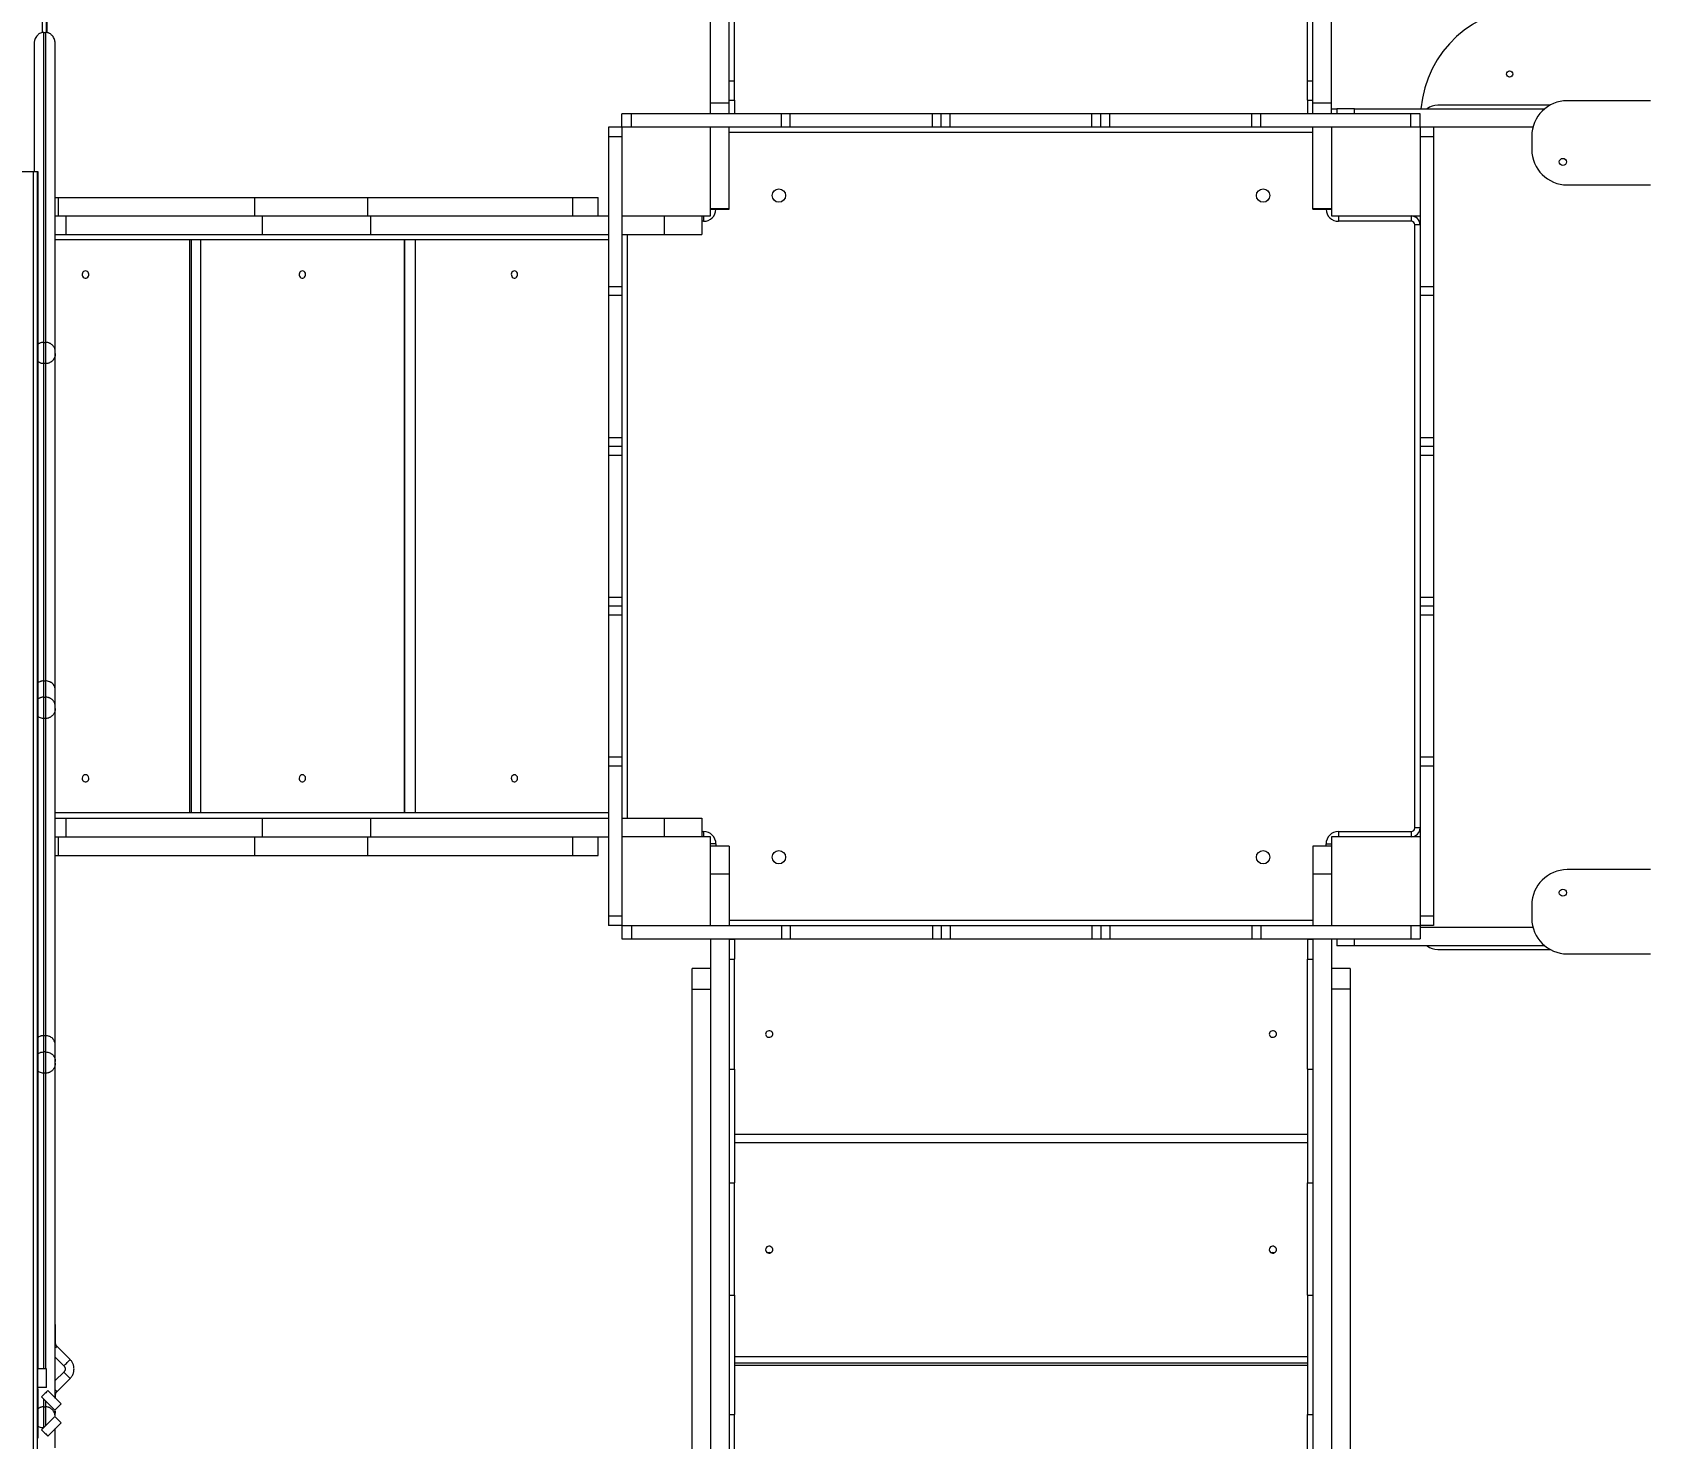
# Model space of a CAD drawing. Header units: millimetres. Extents: x -8045 to 6871, y -5915 to 5473.
# Drawn here: x -642 to 1183, y -15 to 1571 of the extents above; entities that cross this region are included whole.
import ezdxf

# ---------------------------------------------------------------- set-up
doc = ezdxf.new("R2010")
doc.units = ezdxf.units.MM
for name, color, linetype in [('DIKOM_ОБЪЕКТ', 7, 'Continuous'), ('DIKOM_РАЗМЕР_ЗОНА', 7, 'Continuous'), ('DIKOM_РАЗМЕР_ОБЪЕКТА', 7, 'Continuous')]:
    doc.layers.add(name, color=color, linetype=linetype)
doc.styles.add('style1', font='arial.ttf', dxfattribs={"width": 0.8})
doc.dimstyles.new('1-50', dxfattribs={"dimtxt": 300, "dimasz": 200, "dimexe": 100, "dimexo": 0, "dimgap": 100, "dimtad": 1, "dimtxsty": 'style1', "dimcen": 200, "dimclrd": 7, "dimclre": 7, "dimclrt": 7, "dimadec": 1, "dimazin": 2, "dimtfac": 1, "dimtmove": 0, "dimatfit": 2, "dimfxl": 0, "dimlwd": 25, "dimlwe": 18, "dimarcsym": 0})

# ---------------------------------------------------------------- blocks, each defined once
blk = doc.blocks.new('*D10')
at = {"layer": 'Defpoints', "color": 0, "linetype": 'Continuous', "transparency": 16777216}
for p in [(-1653.8, 3474.9), (-5616.5, -3083.4), (491, -3083.4)]:
    blk.add_point(p, dxfattribs=at)
at = {"layer": 'DIKOM_РАЗМЕР_ОБЪЕКТА', "color": 7, "linetype": 'Continuous', "lineweight": 18, "transparency": 16777216}
for p, q in [((-1653.8, 3474.9), (-5716.5, 3474.9)), ((491, -3083.4), (-5716.5, -3083.4))]:
    blk.add_line(p, q, dxfattribs=at)
at = {"layer": 'DIKOM_РАЗМЕР_ОБЪЕКТА', "color": 7, "linetype": 'Continuous', "lineweight": 25, "transparency": 16777216}
blk.add_line((-5616.5, 3274.9), (-5616.5, -2883.4), dxfattribs=at)
at = {"layer": 'DIKOM_РАЗМЕР_ОБЪЕКТА', "color": 7, "linetype": 'Continuous', "transparency": 16777216}
for points in [[(-5649.8, 3274.9), (-5583.1, 3274.9), (-5616.5, 3474.9)], [(-5649.8, -2883.4), (-5583.1, -2883.4), (-5616.5, -3083.4)]]:
    blk.add_solid(points, dxfattribs=at)
at = {"layer": 'DIKOM_РАЗМЕР_ОБЪЕКТА', "color": 7, "linetype": 'Continuous', "lineweight": 15, "transparency": 16777216, "insert": (-5869.6, -1326.9), "char_height": 300, "attachment_point": 5, "rotation": 90, "style": 'style1'}
blk.add_mtext('6550', dxfattribs=at)
blk = doc.blocks.new('*D12')
at = {"layer": 'Defpoints', "color": 0, "transparency": 16777216}
for p in [(-2189.6, 5472.7), (-7595.2, -5085), (-495.6, -5085)]:
    blk.add_point(p, dxfattribs=at)
at = {"layer": 'DIKOM_РАЗМЕР_ЗОНА', "color": 7, "lineweight": 18, "transparency": 16777216}
for p, q in [((-2189.6, 5472.7), (-7695.2, 5472.7)), ((-495.6, -5085), (-7695.2, -5085))]:
    blk.add_line(p, q, dxfattribs=at)
at = {"layer": 'DIKOM_РАЗМЕР_ЗОНА', "color": 7, "lineweight": 25, "transparency": 16777216}
blk.add_line((-7595.2, 5272.7), (-7595.2, -4885), dxfattribs=at)
at = {"layer": 'DIKOM_РАЗМЕР_ЗОНА', "color": 7, "transparency": 16777216}
for points in [[(-7628.5, 5272.7), (-7561.9, 5272.7), (-7595.2, 5472.7)], [(-7628.5, -4885), (-7561.9, -4885), (-7595.2, -5085)]]:
    blk.add_solid(points, dxfattribs=at)
at = {"layer": 'DIKOM_РАЗМЕР_ЗОНА', "color": 7, "transparency": 16777216, "insert": (-7848.4, -1452.6), "char_height": 300, "attachment_point": 5, "rotation": 90, "style": 'style1'}
blk.add_mtext('10550', dxfattribs=at)

msp = doc.modelspace()

# ---------------------------------------------------------------- linework, layer by layer
at = {"layer": 'DIKOM_ОБЪЕКТ', "color": 7, "linetype": 'Continuous', "lineweight": 15}
for p, q in [((150.187, 1516.15), (150.187, 1931.566)), ((796.187, 1516.15), (796.187, 1931.566)), ((123.187, 1491.405), (123.187, 1910.311)), ((144.187, 1491.405), (144.187, 1910.311)), ((802.187, 1491.405), (802.187, 1910.311)), ((823.187, 1491.405), (823.187, 1910.311)), ((-630.663, 1813.843), (-630.663, 1570.583)), ((-625.64, 1570.692), (-625.64, 1813.843)), ((-625.454, 1813.843), (-625.454, 1570.665)), ((-628.78, 1221.305), (-628.78, 1570.86)), ((-628.78, 1570.86), (-626.78, 1570.86)), ((-626.78, 1570.86), (-626.78, 1221.305)), ((144.187, 1516.15), (150.187, 1516.15)), ((150.187, 1494.593), (150.187, 1516.15)), ((796.187, 1494.593), (796.187, 1516.15)), ((796.187, 1516.15), (802.187, 1516.15)), ((23.187, 1463.843), (23.187, 1478.843)), ((33.775, 1478.843), (23.187, 1478.843)), ((33.775, 1463.843), (33.775, 1478.843)), ((202.938, 1478.843), (33.775, 1478.843)), ((123.187, 1491.405), (144.187, 1491.405)), ((123.187, 1478.843), (123.187, 1491.405)), ((144.187, 1494.593), (150.187, 1494.593)), ((144.187, 1478.843), (144.187, 1491.405)), ((150.187, 1494.593), (150.187, 1478.843)), ((202.938, 1463.843), (202.938, 1478.843)), ((212.924, 1478.843), (202.938, 1478.843)), ((212.924, 1463.843), (212.924, 1478.843)), ((373.187, 1478.843), (212.924, 1478.843)), ((373.187, 1463.843), (373.187, 1478.843)), ((383.187, 1478.843), (373.187, 1478.843)), ((383.187, 1463.843), (383.187, 1478.843)), ((393.187, 1478.843), (383.187, 1478.843)), ((393.187, 1463.843), (393.187, 1478.843)), ((553.187, 1478.843), (393.187, 1478.843)), ((553.187, 1463.843), (553.187, 1478.843)), ((563.187, 1478.843), (553.187, 1478.843)), ((563.187, 1463.843), (563.187, 1478.843)), ((573.187, 1478.843), (563.187, 1478.843)), ((573.187, 1463.843), (573.187, 1478.843)), ((733.45, 1478.843), (573.187, 1478.843)), ((733.45, 1463.843), (733.45, 1478.843)), ((743.437, 1478.843), (733.45, 1478.843)), ((743.437, 1463.843), (743.437, 1478.843)), ((912.599, 1478.843), (743.437, 1478.843)), ((796.187, 1494.593), (796.187, 1478.843)), ((796.187, 1494.593), (802.187, 1494.593)), ((802.187, 1491.405), (823.187, 1491.405)), ((802.187, 1478.843), (802.187, 1491.405)), ((823.187, 1478.843), (823.187, 1491.405)), ((823.187, 1484.843), (829.187, 1484.843)), ((829.187, 1484.843), (829.187, 1478.843)), ((849.187, 1484.843), (829.187, 1484.843)), ((849.187, 1484.843), (1063.909, 1484.843)), ((849.187, 1478.843), (849.187, 1484.843)), ((912.599, 1463.843), (912.599, 1478.843)), ((923.187, 1478.843), (912.599, 1478.843)), ((923.187, 1463.843), (923.187, 1478.843)), ((1069.822, 1488.843), (943.187, 1488.843)), ((1183.18, 1493.843), (1089.187, 1493.843)), ((23.187, 1463.843), (8.187, 1463.843)), ((8.187, 1463.843), (8.187, 1453.254)), ((33.775, 1463.843), (23.187, 1463.843)), ((23.187, 1463.843), (23.187, 1453.254)), ((202.938, 1463.843), (33.775, 1463.843)), ((123.187, 1363.843), (123.187, 1463.843)), ((144.187, 1372.397), (144.187, 1463.843)), ((212.924, 1463.843), (202.938, 1463.843)), ((373.187, 1463.843), (212.924, 1463.843)), ((383.187, 1463.843), (373.187, 1463.843)), ((393.187, 1463.843), (383.187, 1463.843)), ((553.187, 1463.843), (393.187, 1463.843)), ((563.187, 1463.843), (553.187, 1463.843)), ((573.187, 1463.843), (563.187, 1463.843)), ((733.45, 1463.843), (573.187, 1463.843)), ((743.437, 1463.843), (733.45, 1463.843)), ((912.599, 1463.843), (743.437, 1463.843)), ((802.187, 1372.397), (802.187, 1463.843)), ((823.187, 1463.843), (823.187, 1363.843)), ((923.187, 1463.843), (912.599, 1463.843)), ((938.187, 1463.843), (923.187, 1463.843)), ((923.187, 1463.843), (923.187, 1453.254)), ((1050.457, 1463.843), (938.187, 1463.843)), ((938.187, 1463.843), (938.187, 1453.254)), ((23.187, 1453.254), (8.187, 1453.254)), ((8.187, 1453.254), (8.187, 1284.092)), ((23.187, 1453.254), (23.187, 1284.092)), ((802.187, 1457.843), (144.187, 1457.843)), ((938.187, 1453.254), (923.187, 1453.254)), ((923.187, 1453.254), (923.187, 1284.092)), ((938.187, 1453.254), (938.187, 1284.092)), ((1049.187, 1453.843), (1049.187, 1438.843)), ((-680.877, 1413.843), (-640.877, 1413.843)), ((-640.877, 1413.843), (-640.877, -1786.157)), ((-640.877, 1413.843), (-635.854, 1413.843)), ((-635.854, -1786.157), (-635.854, 1413.843)), ((-635.854, 1413.843), (-635.668, 1413.843)), ((-635.668, 1413.843), (-635.668, 63.843)), ((1089.187, 1398.843), (1183.18, 1398.843)), ((-615.767, 1384.843), (-612.522, 1384.843)), ((-612.522, 1384.843), (-612.522, 1363.843)), ((-612.522, 1384.843), (-391.211, 1384.843)), ((-391.211, 1384.843), (-391.211, 1363.843)), ((-391.211, 1384.843), (-263.588, 1384.843)), ((-263.588, 1384.843), (-263.588, 1363.843)), ((-263.588, 1384.843), (-32.649, 1384.843)), ((-32.649, 1384.843), (-32.649, 1363.843)), ((-32.649, 1384.843), (-3.814, 1384.843)), ((-3.814, 1363.843), (-3.814, 1384.843)), ((123.187, 1372.397), (144.187, 1372.397)), ((123.187, 1371.463), (144.187, 1371.463)), ((144.187, 1371.463), (144.187, 1372.397)), ((802.187, 1372.397), (823.187, 1372.397)), ((802.187, 1371.463), (802.187, 1372.397)), ((802.187, 1371.463), (823.187, 1371.463)), ((-615.762, 1363.843), (-604.006, 1363.843)), ((-604.006, 1363.843), (-604.006, 1342.843)), ((-604.006, 1363.843), (-382.695, 1363.843)), ((-382.695, 1363.843), (-382.695, 1342.843)), ((-382.695, 1363.843), (-260.549, 1363.843)), ((-260.549, 1363.843), (-260.549, 1342.843)), ((-260.549, 1363.843), (8.187, 1363.843)), ((23.187, 1363.843), (123.187, 1363.843)), ((70.783, 1363.843), (70.783, 1342.843)), ((113.187, 1363.843), (113.187, 1342.843)), ((115.187, 1357.843), (113.187, 1357.843)), ((115.187, 1363.843), (115.187, 1357.843)), ((823.187, 1363.843), (923.187, 1363.843)), ((831.187, 1363.843), (831.187, 1357.843)), ((913.187, 1357.843), (831.187, 1357.843)), ((913.187, 1363.843), (913.187, 1357.843)), ((917.187, 673.843), (917.187, 1353.843)), ((923.187, 1353.843), (917.187, 1353.843)), ((-615.762, 1342.843), (-604.006, 1342.843)), ((8.187, 1336.843), (-615.746, 1336.843)), ((-604.006, 1342.843), (-382.695, 1342.843)), ((-464.243, 690.843), (-464.243, 1336.843)), ((-462.718, 1336.843), (-462.718, 690.843)), ((-452.112, 1336.843), (-452.112, 690.843)), ((-382.695, 1342.843), (-260.549, 1342.843)), ((-260.549, 1342.843), (8.187, 1342.843)), ((-222.208, 690.843), (-222.208, 1336.843)), ((-222.088, 1336.843), (-222.088, 690.843)), ((-210.167, 1336.843), (-210.167, 690.843)), ((23.187, 1342.843), (70.783, 1342.843)), ((29.187, 1342.843), (29.187, 684.843)), ((70.783, 1342.843), (113.187, 1342.843)), ((23.187, 1284.092), (8.187, 1284.092)), ((8.187, 1284.092), (8.187, 1274.106)), ((23.187, 1284.092), (23.187, 1274.106)), ((938.187, 1284.092), (923.187, 1284.092)), ((923.187, 1284.092), (923.187, 1274.106)), ((938.187, 1284.092), (938.187, 1274.106)), ((23.187, 1274.106), (8.187, 1274.106)), ((8.187, 1274.106), (8.187, 1113.843)), ((23.187, 1274.106), (23.187, 1113.843)), ((938.187, 1274.106), (923.187, 1274.106)), ((923.187, 1274.106), (923.187, 1113.843)), ((938.187, 1274.106), (938.187, 1113.843)), ((-628.78, 1221.305), (-626.78, 1221.305)), ((-628.78, 1197.338), (-628.78, 1221.305)), ((-626.78, 1221.305), (-626.78, 1197.338)), ((-615.78, 1208.901), (-615.78, 1210.899)), ((-626.78, 1197.338), (-628.78, 1197.338)), ((-628.78, 839.639), (-628.78, 1197.338)), ((-626.78, 1197.338), (-626.78, 839.639)), ((23.187, 1113.843), (8.187, 1113.843)), ((8.187, 1113.843), (8.187, 1103.843)), ((23.187, 1113.843), (23.187, 1103.843)), ((938.187, 1113.843), (923.187, 1113.843)), ((923.187, 1113.843), (923.187, 1103.843)), ((938.187, 1113.843), (938.187, 1103.843)), ((23.187, 1103.843), (8.187, 1103.843)), ((8.187, 1103.843), (8.187, 1093.843)), ((23.187, 1103.843), (23.187, 1093.843)), ((938.187, 1103.843), (923.187, 1103.843)), ((923.187, 1103.843), (923.187, 1093.843)), ((938.187, 1103.843), (938.187, 1093.843)), ((8.187, 1093.843), (8.187, 933.843)), ((23.187, 1093.843), (8.187, 1093.843)), ((23.187, 1093.843), (23.187, 933.843)), ((938.187, 1093.843), (923.187, 1093.843)), ((923.187, 1093.843), (923.187, 933.843)), ((938.187, 1093.843), (938.187, 933.843)), ((23.187, 933.843), (8.187, 933.843)), ((8.187, 933.843), (8.187, 923.843)), ((23.187, 933.843), (23.187, 923.843)), ((938.187, 933.843), (923.187, 933.843)), ((923.187, 933.843), (923.187, 923.843)), ((938.187, 933.843), (938.187, 923.843)), ((23.187, 923.843), (8.187, 923.843)), ((8.187, 923.843), (8.187, 913.843)), ((23.187, 913.843), (8.187, 913.843)), ((8.187, 913.843), (8.187, 753.579)), ((23.187, 923.843), (23.187, 913.843)), ((23.187, 913.843), (23.187, 753.579)), ((938.187, 923.843), (923.187, 923.843)), ((923.187, 923.843), (923.187, 913.843)), ((938.187, 913.843), (923.187, 913.843)), ((923.187, 913.843), (923.187, 753.579)), ((938.187, 923.843), (938.187, 913.843)), ((938.187, 913.843), (938.187, 753.579)), ((-628.78, 821.319), (-628.78, 839.639)), ((-628.78, 839.639), (-626.78, 839.639)), ((-626.78, 839.639), (-626.78, 821.319)), ((-628.78, 821.319), (-626.78, 821.319)), ((-628.78, 797.324), (-628.78, 821.319)), ((-626.78, 821.319), (-626.78, 797.324)), ((-615.78, 808.559), (-615.78, 810.559)), ((-626.78, 797.324), (-628.78, 797.324)), ((-628.78, 439.683), (-628.78, 797.324)), ((-626.78, 797.324), (-626.78, 439.683)), ((23.187, 753.579), (8.187, 753.579)), ((8.187, 753.579), (8.187, 743.593)), ((23.187, 753.579), (23.187, 743.593)), ((938.187, 753.579), (923.187, 753.579)), ((923.187, 753.579), (923.187, 743.593)), ((938.187, 753.579), (938.187, 743.593)), ((23.187, 743.593), (8.187, 743.593)), ((8.187, 743.593), (8.187, 574.431)), ((23.187, 743.593), (23.187, 574.431)), ((938.187, 743.593), (923.187, 743.593)), ((923.187, 743.593), (923.187, 574.431)), ((938.187, 743.593), (938.187, 574.431)), ((-615.762, 684.843), (-604.006, 684.843)), ((8.187, 690.843), (-615.746, 690.843)), ((-604.006, 684.843), (-604.006, 663.843)), ((-604.006, 684.843), (-382.695, 684.843)), ((-382.695, 684.843), (-382.695, 663.843)), ((-382.695, 684.843), (-260.549, 684.843)), ((-260.549, 684.843), (-260.549, 663.843)), ((-260.549, 684.843), (8.187, 684.843)), ((23.187, 684.843), (70.783, 684.843)), ((70.783, 684.843), (70.783, 663.843)), ((70.783, 684.843), (113.187, 684.843)), ((113.187, 684.843), (113.187, 663.843)), ((-615.762, 663.843), (-604.006, 663.843)), ((-612.522, 663.843), (-612.522, 642.843)), ((-604.006, 663.843), (-382.695, 663.843)), ((-391.211, 663.843), (-391.211, 642.843)), ((-382.695, 663.843), (-260.549, 663.843)), ((-263.588, 663.843), (-263.588, 642.843)), ((-260.549, 663.843), (8.187, 663.843)), ((-32.649, 663.843), (-32.649, 642.843)), ((-3.814, 642.843), (-3.814, 663.843)), ((123.187, 663.843), (23.187, 663.843)), ((113.187, 669.843), (115.187, 669.843)), ((115.187, 669.843), (115.187, 663.843)), ((123.187, 563.843), (123.187, 663.843)), ((823.187, 663.843), (823.187, 563.843)), ((923.187, 663.843), (823.187, 663.843)), ((831.187, 669.843), (913.187, 669.843)), ((831.187, 669.843), (831.187, 663.843)), ((913.187, 669.843), (913.187, 663.843)), ((923.187, 673.843), (917.187, 673.843)), ((-615.767, 642.843), (-612.522, 642.843)), ((-612.522, 642.843), (-391.211, 642.843)), ((-391.211, 642.843), (-263.588, 642.843)), ((-263.588, 642.843), (-32.649, 642.843)), ((-32.649, 642.843), (-3.814, 642.843)), ((129.187, 655.843), (123.187, 655.843)), ((144.187, 653.297), (123.187, 653.297)), ((129.187, 655.843), (129.187, 653.297)), ((144.187, 653.297), (144.187, 621.846)), ((823.187, 653.297), (802.187, 653.297)), ((802.187, 653.297), (802.187, 621.846)), ((817.187, 655.843), (823.187, 655.843)), ((817.187, 653.297), (817.187, 655.843)), ((144.187, 621.846), (123.187, 621.846)), ((144.187, 621.846), (144.187, 563.843)), ((823.187, 621.846), (802.187, 621.846)), ((802.187, 621.846), (802.187, 563.843)), ((1183.18, 626.843), (1089.187, 626.843)), ((1049.187, 586.843), (1049.187, 571.843)), ((23.187, 574.431), (8.187, 574.431)), ((8.187, 574.431), (8.187, 563.843)), ((23.187, 574.431), (23.187, 563.843)), ((144.187, 569.843), (802.187, 569.843)), ((938.187, 574.431), (923.187, 574.431)), ((923.187, 574.431), (923.187, 563.843)), ((938.187, 574.431), (938.187, 563.843)), ((23.187, 563.843), (8.187, 563.843)), ((23.187, 563.843), (23.187, 548.843)), ((23.187, 563.843), (33.775, 563.843)), ((23.187, 548.843), (33.775, 548.843)), ((33.775, 563.843), (33.775, 548.843)), ((33.775, 563.843), (202.938, 563.843)), ((33.775, 548.843), (202.938, 548.843)), ((123.187, 548.843), (123.187, -921.157)), ((144.187, 548.843), (144.187, -921.157)), ((144.187, 548.526), (150.187, 548.526)), ((150.187, 548.526), (150.187, 548.843)), ((150.187, 548.526), (150.187, 525.904)), ((202.938, 563.843), (202.938, 548.843)), ((202.938, 563.843), (212.924, 563.843)), ((202.938, 548.843), (212.924, 548.843)), ((212.924, 563.843), (212.924, 548.843)), ((212.924, 563.843), (373.187, 563.843)), ((212.924, 548.843), (373.187, 548.843)), ((373.187, 563.843), (373.187, 548.843)), ((373.187, 563.843), (383.187, 563.843)), ((373.187, 548.843), (383.187, 548.843)), ((383.187, 563.843), (383.187, 548.843)), ((383.187, 563.843), (393.187, 563.843)), ((383.187, 548.843), (393.187, 548.843)), ((393.187, 563.843), (393.187, 548.843)), ((393.187, 563.843), (553.187, 563.843)), ((393.187, 548.843), (553.187, 548.843)), ((553.187, 563.843), (563.187, 563.843)), ((553.187, 563.843), (553.187, 548.843)), ((553.187, 548.843), (563.187, 548.843)), ((563.187, 563.843), (563.187, 548.843)), ((563.187, 563.843), (573.187, 563.843)), ((563.187, 548.843), (573.187, 548.843)), ((573.187, 563.843), (573.187, 548.843)), ((573.187, 563.843), (733.45, 563.843)), ((573.187, 548.843), (733.45, 548.843)), ((733.45, 563.843), (733.45, 548.843)), ((733.45, 563.843), (743.437, 563.843)), ((733.45, 548.843), (743.437, 548.843)), ((743.437, 563.843), (743.437, 548.843)), ((743.437, 563.843), (912.599, 563.843)), ((743.437, 548.843), (912.599, 548.843)), ((796.187, 548.526), (796.187, 548.843)), ((796.187, 548.526), (796.187, 525.904)), ((796.187, 548.526), (802.187, 548.526)), ((802.187, 548.843), (802.187, -921.157)), ((823.187, 548.843), (823.187, -921.157)), ((829.187, 548.843), (829.187, 540.843)), ((849.187, 540.843), (849.187, 548.843)), ((912.599, 563.843), (912.599, 548.843)), ((912.599, 563.843), (923.187, 563.843)), ((912.599, 548.843), (923.187, 548.843)), ((938.187, 563.843), (923.187, 563.843)), ((923.187, 563.843), (923.187, 548.843)), ((923.187, 561.843), (1050.457, 561.843)), ((849.187, 540.843), (829.187, 540.843)), ((1063.909, 540.843), (849.187, 540.843)), ((943.187, 536.843), (1069.822, 536.843)), ((1089.187, 531.843), (1183.18, 531.843)), ((123.187, 515.452), (102.187, 515.452)), ((102.187, 492.14), (102.187, 515.452)), ((144.187, 525.904), (150.187, 525.904)), ((150.187, 401.98), (150.187, 525.904)), ((796.187, 401.98), (796.187, 525.904)), ((796.187, 525.904), (802.187, 525.904)), ((844.187, 515.452), (823.187, 515.452)), ((844.187, 515.452), (844.187, 492.14)), ((102.187, 492.14), (123.187, 492.14)), ((102.187, -865.545), (102.187, 492.14)), ((844.187, 492.14), (823.187, 492.14)), ((844.187, 492.14), (844.187, -865.545)), ((-628.78, 421.315), (-628.78, 439.683)), ((-628.78, 439.683), (-626.78, 439.683)), ((-626.78, 439.683), (-626.78, 421.315)), ((-626.78, 421.315), (-628.78, 421.315)), ((-628.78, 397.328), (-628.78, 421.315)), ((-626.78, 421.315), (-626.78, 397.328)), ((-615.78, 408.693), (-615.78, 410.691)), ((144.187, 401.98), (150.187, 401.98)), ((150.187, 401.98), (150.187, 273.873)), ((796.187, 401.98), (796.187, 273.873)), ((796.187, 401.98), (802.187, 401.98)), ((-626.78, 397.328), (-628.78, 397.328)), ((-628.78, 63.843), (-628.78, 397.328)), ((-626.78, 397.328), (-626.78, 63.843)), ((150.187, 328.532), (796.187, 328.532)), ((796.187, 318.998), (150.187, 318.998)), ((144.187, 273.873), (150.187, 273.873)), ((150.187, 147.145), (150.187, 273.873)), ((796.187, 147.145), (796.187, 273.873)), ((796.187, 273.873), (802.187, 273.873)), ((-635.668, 213.843), (-635.645, 213.843)), ((-635.645, 213.843), (-635.645, 63.843)), ((144.187, 147.145), (150.187, 147.145)), ((150.187, 147.145), (150.187, 12.7)), ((796.187, 147.145), (796.187, 12.7)), ((796.187, 147.145), (802.187, 147.145)), ((-615.541, 92.985), (-615.541, 113.843)), ((-615.78, 77.01), (-606.148, 67.378)), ((-599.077, 74.449), (-614.077, 89.449)), ((150.187, 77.73), (796.187, 77.73)), ((-635.756, 63.843), (-635.756, 42.985)), ((-625.756, 63.843), (-635.756, 63.843)), ((-625.756, 42.985), (-625.756, 63.843)), ((-606.148, 60.307), (-615.78, 50.675)), ((150.187, 70.656), (796.187, 70.656)), ((796.187, 67.705), (150.187, 67.705)), ((-625.756, 42.985), (-635.756, 42.985)), ((-635.668, 41.797), (-635.668, -14.079)), ((-635.645, 41.481), (-635.645, -13.753)), ((-609.291, 24.449), (-624.291, 39.449)), ((-614.077, 38.236), (-599.077, 53.236)), ((-631.362, 32.378), (-616.362, 17.378)), ((-628.78, 21.261), (-628.78, 29.796)), ((-628.78, 21.261), (-626.78, 21.261)), ((-628.78, -2.111), (-628.78, 21.261)), ((-626.78, 27.796), (-626.78, 21.261)), ((-626.78, 21.261), (-626.78, -0.111)), ((-615.541, 30.699), (-615.541, 34.701)), ((-616.362, 10.307), (-631.362, -4.693)), ((-624.291, -11.764), (-609.291, 3.236)), ((-616.661, 13.843), (-615.541, 13.843)), ((-615.78, 11.038), (-615.78, 16.66)), ((-615.541, 13.843), (-615.541, 16.259)), ((144.187, 12.7), (150.187, 12.7)), ((150.187, -118.117), (150.187, 12.7)), ((796.187, -118.117), (796.187, 12.7)), ((796.187, 12.7), (802.187, 12.7))]:
    msp.add_line(p, q, dxfattribs=at)
at = {"layer": 'DIKOM_ОБЪЕКТ', "color": 7, "linetype": 'Continuous', "lineweight": 15, "flags": 128}
for points in [[(-581.708, 1301.843), (-582.816, 1301.665), (-583.825, 1301.148), (-584.647, 1300.337), (-585.207, 1299.304), (-585.456, 1298.142), (-585.372, 1296.953), (-584.963, 1295.843), (-584.264, 1294.91), (-583.339, 1294.239), (-582.268, 1293.887), (-581.148, 1293.887), (-580.077, 1294.239), (-579.151, 1294.91), (-578.452, 1295.843), (-578.043, 1296.953), (-577.959, 1298.142), (-578.209, 1299.304), (-578.769, 1300.337), (-579.59, 1301.148), (-580.6, 1301.665), (-581.708, 1301.843)], [(-337.16, 1301.843), (-338.244, 1301.665), (-339.232, 1301.148), (-340.036, 1300.337), (-340.584, 1299.304), (-340.828, 1298.142), (-340.746, 1296.953), (-340.346, 1295.843), (-339.662, 1294.91), (-338.756, 1294.239), (-337.708, 1293.887), (-336.612, 1293.887), (-335.564, 1294.239), (-334.658, 1294.91), (-333.975, 1295.843), (-333.574, 1296.953), (-333.492, 1298.142), (-333.736, 1299.304), (-334.284, 1300.337), (-335.088, 1301.148), (-336.076, 1301.665), (-337.16, 1301.843)], [(-98.01, 1301.843), (-99.068, 1301.665), (-100.032, 1301.148), (-100.816, 1300.337), (-101.351, 1299.304), (-101.589, 1298.142), (-101.509, 1296.953), (-101.119, 1295.843), (-100.452, 1294.91), (-99.568, 1294.239), (-98.545, 1293.887), (-97.475, 1293.887), (-96.453, 1294.239), (-95.569, 1294.91), (-94.902, 1295.843), (-94.511, 1296.953), (-94.431, 1298.142), (-94.669, 1299.304), (-95.204, 1300.337), (-95.989, 1301.148), (-96.952, 1301.665), (-98.01, 1301.843)], [(-581.708, 733.843), (-582.816, 733.665), (-583.825, 733.148), (-584.647, 732.337), (-585.207, 731.304), (-585.456, 730.142), (-585.372, 728.953), (-584.963, 727.843), (-584.264, 726.91), (-583.339, 726.239), (-582.268, 725.887), (-581.148, 725.887), (-580.077, 726.239), (-579.151, 726.91), (-578.452, 727.843), (-578.043, 728.953), (-577.959, 730.142), (-578.209, 731.304), (-578.769, 732.337), (-579.59, 733.148), (-580.6, 733.665), (-581.708, 733.843)], [(-337.16, 733.843), (-338.244, 733.665), (-339.232, 733.148), (-340.036, 732.337), (-340.584, 731.304), (-340.828, 730.142), (-340.746, 728.953), (-340.346, 727.843), (-339.662, 726.91), (-338.756, 726.239), (-337.708, 725.887), (-336.612, 725.887), (-335.564, 726.239), (-334.658, 726.91), (-333.975, 727.843), (-333.574, 728.953), (-333.492, 730.142), (-333.736, 731.304), (-334.284, 732.337), (-335.088, 733.148), (-336.076, 733.665), (-337.16, 733.843)], [(-98.01, 733.843), (-99.068, 733.665), (-100.032, 733.148), (-100.816, 732.337), (-101.351, 731.304), (-101.589, 730.142), (-101.509, 728.953), (-101.119, 727.843), (-100.452, 726.91), (-99.568, 726.239), (-98.545, 725.887), (-97.475, 725.887), (-96.453, 726.239), (-95.569, 726.91), (-94.902, 727.843), (-94.511, 728.953), (-94.431, 730.142), (-94.669, 731.304), (-95.204, 732.337), (-95.989, 733.148), (-96.952, 733.665), (-98.01, 733.843)], [(185.187, 441.509), (185.365, 440.443), (185.882, 439.472), (186.693, 438.682), (187.726, 438.143), (188.888, 437.904), (190.077, 437.984), (191.187, 438.378), (192.119, 439.05), (192.791, 439.94), (193.142, 440.97), (193.142, 442.048), (192.791, 443.077), (192.119, 443.968), (191.187, 444.64), (190.077, 445.033), (188.888, 445.114), (187.726, 444.874), (186.693, 444.335), (185.882, 443.545), (185.365, 442.574), (185.187, 441.509)], [(753.187, 441.509), (753.365, 440.443), (753.882, 439.472), (754.693, 438.682), (755.726, 438.143), (756.888, 437.904), (758.077, 437.984), (759.187, 438.378), (760.119, 439.05), (760.791, 439.94), (761.142, 440.97), (761.142, 442.048), (760.791, 443.077), (760.119, 443.968), (759.187, 444.64), (758.077, 445.033), (756.888, 445.114), (755.726, 444.874), (754.693, 444.335), (753.882, 443.545), (753.365, 442.574), (753.187, 441.509)], [(185.187, 198.364), (185.365, 197.226), (185.882, 196.189), (186.693, 195.345), (187.726, 194.77), (188.888, 194.514), (190.077, 194.6), (191.187, 195.02), (192.119, 195.738), (192.791, 196.689), (193.142, 197.788), (193.142, 198.939), (192.791, 200.038), (192.119, 200.989), (191.187, 201.707), (190.077, 202.127), (188.888, 202.213), (187.726, 201.957), (186.693, 201.382), (185.882, 200.538), (185.365, 199.501), (185.187, 198.364)], [(753.187, 198.364), (753.365, 197.226), (753.882, 196.189), (754.693, 195.345), (755.726, 194.77), (756.888, 194.514), (758.077, 194.6), (759.187, 195.02), (760.119, 195.738), (760.791, 196.689), (761.142, 197.788), (761.142, 198.939), (760.791, 200.038), (760.119, 200.989), (759.187, 201.707), (758.077, 202.127), (756.888, 202.213), (755.726, 201.957), (754.693, 201.382), (753.882, 200.538), (753.365, 199.501), (753.187, 198.364)], [(-606.148, 67.378), (-606.023, 67.509), (-605.646, 67.893), (-605.043, 68.501), (-604.26, 69.287), (-603.355, 70.194), (-602.395, 71.155), (-601.451, 72.098), (-600.593, 72.953), (-599.885, 73.656), (-599.379, 74.157), (-599.113, 74.416), (-599.077, 74.449)], [(-606.148, 60.307), (-606.118, 60.274), (-605.865, 60.014), (-605.37, 59.514), (-604.67, 58.81), (-603.819, 57.956), (-602.877, 57.013), (-601.916, 56.052), (-601.007, 55.145), (-600.216, 54.358), (-599.604, 53.751), (-599.215, 53.367), (-599.077, 53.236)], [(-624.291, 39.449), (-624.327, 39.416), (-624.593, 39.157), (-625.099, 38.656), (-625.807, 37.953), (-626.665, 37.098), (-627.609, 36.155), (-628.569, 35.194), (-629.474, 34.287), (-630.257, 33.501), (-630.86, 32.893), (-631.237, 32.509), (-631.362, 32.378), (-631.362, 32.378)], [(-616.362, 17.378), (-616.237, 17.509), (-615.86, 17.893), (-615.257, 18.501), (-614.474, 19.287), (-613.569, 20.194), (-612.609, 21.155), (-611.665, 22.098), (-610.807, 22.953), (-610.099, 23.656), (-609.593, 24.157), (-609.327, 24.416), (-609.291, 24.449)], [(-616.362, 10.307), (-616.333, 10.274), (-616.079, 10.014), (-615.584, 9.514), (-614.885, 8.81), (-614.033, 7.956), (-613.091, 7.013), (-612.13, 6.052), (-611.221, 5.145), (-610.431, 4.358), (-609.818, 3.751), (-609.429, 3.367), (-609.291, 3.236)], [(-631.362, -4.693), (-631.237, -4.824), (-630.86, -5.208), (-630.257, -5.815), (-629.474, -6.602), (-628.569, -7.509), (-627.609, -8.47), (-626.665, -9.412), (-625.807, -10.267), (-625.099, -10.971), (-624.593, -11.471), (-624.327, -11.731), (-624.291, -11.764)]]:
    msp.add_lwpolyline(points, dxfattribs=at)
at = {"layer": 'DIKOM_ОБЪЕКТ', "color": 7, "linetype": 'Continuous', "lineweight": 15}
for centre, radius in [((1024.187, 1523.843), 3.5), ((1084.187, 1424.843), 4), ((200.187, 1386.843), 7.5), ((746.187, 1386.843), 7.5), ((200.187, 640.843), 7.5), ((746.187, 640.843), 7.5), ((1084.187, 600.843), 4)]:
    msp.add_circle(centre, radius, dxfattribs=at)
for centre, radius, start, end in [((1048.687, 1473.843), 125, 90, 174.951441), ((943.187, 1468.843), 20, 90, 126.869898), ((1089.187, 1453.843), 40, 90, 180), ((1089.187, 1438.843), 40, 180, 270), ((115.187, 1371.843), 14, 270, 358.447602), ((831.187, 1371.843), 14, 181.552398, 270), ((913.187, 1353.843), 10, 0, 90), ((913.187, 1353.843), 4, 0, 90), ((115.187, 655.843), 14, 0, 90), ((831.187, 655.843), 14, 90, 180), ((913.187, 673.843), 4, 270, 0), ((913.187, 673.843), 10, 270, 0), ((1089.187, 586.843), 40, 90, 180), ((1089.187, 571.843), 40, 180, 270), ((943.187, 556.843), 20, 233.130102, 270), ((189.187, 191.021), 4.129, 67.158784, 112.841216), ((757.187, 191.021), 4.13, 67.161547, 112.838453), ((-497.744, -29.943), 166.697, 134.256402, 135.063913), ((-518.411, 136.713), 137.294, 224.850942, 225.829599)]:
    msp.add_arc(centre, radius, start, end, dxfattribs=at)
for points, knots in [([(-628.78, 1570.86), (-629.656, 1570.784), (-631.41, 1570.631), (-633.359, 1569.689), (-634.726, 1568.733), (-635.641, 1567.921), (-636.472, 1567.014), (-637.433, 1565.737), (-638.4, 1564.006), (-639.107, 1562.083), (-639.505, 1560.394), (-639.734, 1558.875), (-639.764, 1557.835), (-639.78, 1557.268)], [0, 0, 0, 0, 0.12471654, 0.24990935, 0.31072811, 0.37526584, 0.43586415, 0.50050887, 0.62501294, 0.74980654, 0.8298421, 0.907143, 1, 1, 1, 1]), ([(-615.78, 1557.268), (-615.79, 1557.715), (-615.808, 1558.48), (-615.939, 1559.645), (-616.126, 1560.715), (-616.5, 1562.208), (-617.16, 1564.006), (-618.128, 1565.737), (-619.089, 1567.014), (-619.919, 1567.921), (-620.834, 1568.732), (-621.869, 1569.46), (-622.985, 1570.052), (-624.597, 1570.678), (-625.904, 1570.787), (-626.78, 1570.86)], [0, 0, 0, 0, 0.07318175, 0.1250735, 0.19139055, 0.25013577, 0.37488554, 0.49935046, 0.56397319, 0.6245499, 0.68906219, 0.74985836, 0.8140415, 0.87532756, 1, 1, 1, 1]), ([(-639.78, 1557.268), (-639.78, 1547.332), (-639.78, 1527.461), (-639.78, 1499.239), (-639.78, 1472.154), (-639.78, 1446.426), (-639.78, 1427.031), (-639.78, 1416.645), (-639.78, 1413.977)], [0, 0, 0, 0, 0.18706856, 0.37410142, 0.56112425, 0.74816301, 0.93530328, 1, 1, 1, 1]), ([(-615.78, 1210.899), (-615.78, 1212.978), (-615.78, 1217.137), (-615.78, 1225.005), (-615.78, 1234.066), (-615.78, 1244.438), (-615.78, 1256.093), (-615.78, 1268.792), (-615.78, 1282.448), (-615.78, 1296.972), (-615.78, 1312.635), (-615.78, 1329.434), (-615.78, 1347.366), (-615.78, 1366.428), (-615.78, 1386.618), (-615.78, 1407.935), (-615.78, 1430.365), (-615.78, 1453.763), (-615.78, 1478.094), (-615.78, 1503.371), (-615.78, 1529.642), (-615.78, 1548.059), (-615.78, 1557.268)], [0, 0, 0, 0, 0.05223192, 0.10445396, 0.15667326, 0.20889673, 0.26114879, 0.3134599, 0.3627741, 0.41208674, 0.46140383, 0.5107307, 0.56005319, 0.6093676, 0.65868015, 0.70799677, 0.75731187, 0.80655782, 0.85491624, 0.90327231, 0.95163171, 1, 1, 1, 1]), ([(-628.78, 1221.305), (-629.214, 1221.291), (-630.09, 1221.262), (-631.359, 1221.037), (-632.575, 1220.69), (-633.693, 1220.234), (-634.719, 1219.672), (-635.369, 1219.259), (-635.66, 1219.016), (-635.668, 1219.009)], [0, 0, 0, 0, 0.16401186, 0.33106253, 0.49323731, 0.66308733, 0.82396587, 0.99471679, 1, 1, 1, 1]), ([(-615.78, 1210.899), (-615.79, 1211.241), (-615.808, 1211.826), (-615.939, 1212.719), (-616.126, 1213.537), (-616.5, 1214.68), (-617.16, 1216.057), (-618.128, 1217.383), (-619.089, 1218.36), (-619.919, 1219.055), (-620.834, 1219.675), (-621.869, 1220.234), (-622.985, 1220.687), (-624.597, 1221.165), (-625.904, 1221.249), (-626.78, 1221.305)], [0, 0, 0, 0, 0.07318193, 0.1250714, 0.1913834, 0.25013982, 0.3748889, 0.4993482, 0.56397498, 0.62455104, 0.68905771, 0.74986173, 0.81404012, 0.87532547, 1, 1, 1, 1]), ([(-615.78, 1208.901), (-615.79, 1208.522), (-615.807, 1207.872), (-615.938, 1206.88), (-616.125, 1205.969), (-616.499, 1204.699), (-617.159, 1203.168), (-618.126, 1201.695), (-619.087, 1200.609), (-619.918, 1199.837), (-620.832, 1199.148), (-621.868, 1198.528), (-622.984, 1198.024), (-624.596, 1197.493), (-625.904, 1197.4), (-626.78, 1197.338)], [0, 0, 0, 0, 0.07289705, 0.12506533, 0.19135108, 0.25014551, 0.3748827, 0.49934631, 0.56397609, 0.62454412, 0.68906075, 0.74985893, 0.81404133, 0.87532841, 1, 1, 1, 1]), ([(-615.78, 829.099), (-615.78, 836.379), (-615.78, 850.938), (-615.78, 873.256), (-615.78, 895.921), (-615.78, 918.972), (-615.78, 942.171), (-615.78, 965.473), (-615.78, 988.816), (-615.78, 1012.276), (-615.78, 1035.942), (-615.78, 1059.752), (-615.78, 1083.636), (-615.78, 1107.398), (-615.78, 1130.965), (-615.78, 1154.153), (-615.78, 1176.893), (-615.78, 1195.044), (-615.78, 1205.551), (-615.78, 1208.726)], [0, 0, 0, 0, 0.06025358, 0.1204943, 0.18136389, 0.24238542, 0.30372954, 0.36418742, 0.42475128, 0.48548258, 0.54622702, 0.60807671, 0.66991258, 0.73156509, 0.79312296, 0.85442885, 0.91436028, 0.97411242, 1, 1, 1, 1]), ([(-628.78, 1197.338), (-629.656, 1197.403), (-631.41, 1197.533), (-633.364, 1198.331), (-634.722, 1199.151), (-635.369, 1199.609), (-635.66, 1199.879), (-635.668, 1199.887)], [0, 0, 0, 0, 0.33071579, 0.66269644, 0.82397873, 0.99511825, 1, 1, 1, 1]), ([(-628.78, 839.639), (-629.557, 839.594), (-630.732, 839.528), (-632.236, 839.125), (-633.648, 838.595), (-634.812, 837.972), (-635.51, 837.423), (-635.668, 837.299)], [0, 0, 0, 0, 0.30339414, 0.45897227, 0.61778936, 0.91353174, 1, 1, 1, 1]), ([(-615.78, 829.099), (-615.792, 829.481), (-615.813, 830.118), (-615.965, 831.083), (-616.176, 831.957), (-616.601, 833.181), (-617.346, 834.64), (-618.633, 836.284), (-620.013, 837.464), (-621.267, 838.239), (-622.596, 838.891), (-624.425, 839.5), (-626.004, 839.593), (-626.78, 839.639)], [0, 0, 0, 0, 0.07497132, 0.12488581, 0.19111291, 0.24967126, 0.37475031, 0.49997107, 0.63028449, 0.69148519, 0.75016578, 0.87718885, 1, 1, 1, 1]), ([(-628.78, 821.319), (-629.214, 821.304), (-630.09, 821.274), (-631.359, 821.042), (-632.575, 820.682), (-633.693, 820.211), (-634.72, 819.63), (-635.369, 819.204), (-635.66, 818.952), (-635.668, 818.945)], [0, 0, 0, 0, 0.16402138, 0.33105927, 0.4932489, 0.66312395, 0.82401416, 0.99475215, 1, 1, 1, 1]), ([(-615.78, 810.559), (-615.79, 810.912), (-615.808, 811.518), (-615.939, 812.44), (-616.126, 813.287), (-616.5, 814.469), (-617.16, 815.892), (-618.128, 817.263), (-619.089, 818.274), (-619.919, 818.992), (-620.834, 819.634), (-621.869, 820.211), (-622.985, 820.679), (-624.597, 821.174), (-625.904, 821.261), (-626.78, 821.319)], [0, 0, 0, 0, 0.07315359, 0.12506768, 0.19137868, 0.25013847, 0.37489053, 0.49934359, 0.56397244, 0.62454308, 0.68905704, 0.74985305, 0.81404046, 0.87532745, 1, 1, 1, 1]), ([(-615.78, 810.559), (-615.78, 811.472), (-615.78, 813.298), (-615.78, 817.459), (-615.78, 822.569), (-615.78, 826.922), (-615.78, 829.099)], [0, 0, 0, 0, 0.25001232, 0.50000036, 0.74998741, 1, 1, 1, 1]), ([(-615.78, 808.559), (-615.79, 808.191), (-615.807, 807.559), (-615.938, 806.595), (-616.126, 805.709), (-616.499, 804.476), (-617.159, 802.989), (-618.126, 801.558), (-619.087, 800.503), (-619.918, 799.753), (-620.832, 799.083), (-621.868, 798.48), (-622.984, 797.991), (-624.596, 797.475), (-625.904, 797.384), (-626.78, 797.324)], [0, 0, 0, 0, 0.0729214, 0.12508256, 0.19136164, 0.25014631, 0.37489089, 0.49934474, 0.56397727, 0.62455407, 0.68906263, 0.74986091, 0.81404126, 0.87532776, 1, 1, 1, 1]), ([(-615.78, 429.018), (-615.78, 435.066), (-615.78, 447.16), (-615.78, 465.847), (-615.78, 484.964), (-615.78, 504.523), (-615.78, 524.498), (-615.78, 544.788), (-615.78, 565.379), (-615.78, 586.153), (-615.78, 607.07), (-615.78, 628.056), (-615.78, 649.041), (-615.78, 669.959), (-615.78, 690.733), (-615.78, 711.325), (-615.78, 731.615), (-615.78, 751.593), (-615.78, 771.145), (-615.78, 790.126), (-615.78, 802.375), (-615.78, 808.384)], [0, 0, 0, 0, 0.05140698, 0.10278617, 0.15473677, 0.20716275, 0.2596158, 0.3127927, 0.36593963, 0.41932215, 0.47283754, 0.52638176, 0.57992741, 0.63344227, 0.686825, 0.73997233, 0.79314793, 0.84560219, 0.8980278, 0.94997763, 1, 1, 1, 1]), ([(-628.78, 797.324), (-629.656, 797.387), (-631.41, 797.514), (-633.364, 798.289), (-634.721, 799.086), (-635.37, 799.531), (-635.66, 799.793), (-635.668, 799.801)], [0, 0, 0, 0, 0.33071223, 0.66268268, 0.82396312, 0.99507832, 1, 1, 1, 1]), ([(-628.78, 439.683), (-629.548, 439.64), (-630.708, 439.574), (-632.197, 439.175), (-633.599, 438.65), (-634.778, 438.018), (-635.495, 437.453), (-635.668, 437.317)], [0, 0, 0, 0, 0.30118932, 0.45527291, 0.612222, 0.90597393, 1, 1, 1, 1]), ([(-615.78, 429.018), (-615.793, 429.41), (-615.814, 430.062), (-615.969, 431.05), (-616.185, 431.942), (-616.619, 433.191), (-617.377, 434.675), (-618.678, 436.336), (-620.065, 437.521), (-621.317, 438.295), (-622.642, 438.944), (-624.455, 439.546), (-626.013, 439.638), (-626.78, 439.683)], [0, 0, 0, 0, 0.07527948, 0.12494288, 0.19131102, 0.24996819, 0.37485279, 0.50011022, 0.63001649, 0.69127372, 0.75016473, 0.87697888, 1, 1, 1, 1]), ([(-635.668, 418.971), (-635.66, 418.979), (-635.37, 419.226), (-634.72, 419.647), (-633.694, 420.222), (-632.575, 420.683), (-630.964, 421.172), (-629.657, 421.257), (-628.78, 421.315)], [0, 0, 0, 0, 0.00516527, 0.17609673, 0.33720109, 0.5072665, 0.66965265, 1, 1, 1, 1]), ([(-626.78, 421.315), (-625.905, 421.255), (-624.15, 421.136), (-622.201, 420.399), (-620.834, 419.652), (-619.919, 419.017), (-619.088, 418.309), (-618.127, 417.311), (-617.16, 415.957), (-616.453, 414.455), (-616.055, 413.134), (-615.827, 411.947), (-615.797, 411.135), (-615.78, 410.691)], [0, 0, 0, 0, 0.12471773, 0.2499092, 0.31073314, 0.37526452, 0.43585962, 0.5005175, 0.6250147, 0.74980515, 0.82985367, 0.90723342, 1, 1, 1, 1]), ([(-615.78, 410.691), (-615.78, 412.421), (-615.78, 415.879), (-615.78, 421.988), (-615.78, 426.675), (-615.78, 429.018)], [0, 0, 0, 0, 0.33333493, 0.66666556, 1, 1, 1, 1]), ([(-615.78, 408.693), (-615.79, 408.32), (-615.807, 407.68), (-615.938, 406.706), (-616.126, 405.81), (-616.499, 404.562), (-617.159, 403.059), (-618.127, 401.611), (-619.088, 400.543), (-619.918, 399.785), (-620.833, 399.107), (-621.868, 398.498), (-622.984, 398.003), (-624.596, 397.48), (-625.904, 397.389), (-626.78, 397.328)], [0, 0, 0, 0, 0.0729844, 0.12506475, 0.19135948, 0.25013471, 0.37489283, 0.4993398, 0.56396752, 0.62454324, 0.68905691, 0.74985794, 0.8140419, 0.87532667, 1, 1, 1, 1]), ([(-615.78, 30.938), (-615.78, 33.884), (-615.78, 44.05), (-615.78, 61.891), (-615.78, 84.452), (-615.78, 107.459), (-615.78, 130.804), (-615.78, 154.401), (-615.78, 178.169), (-615.78, 202.025), (-615.78, 225.882), (-615.78, 249.65), (-615.78, 273.247), (-615.78, 296.593), (-615.78, 319.595), (-615.78, 342.173), (-615.78, 364.249), (-615.78, 385.706), (-615.78, 400.443), (-615.78, 407.879), (-615.78, 408.518)], [0, 0, 0, 0, 0.0244309, 0.08432195, 0.14462943, 0.20539294, 0.26641964, 0.32765026, 0.38902531, 0.45048459, 0.51194468, 0.57332019, 0.63455096, 0.69557708, 0.75634011, 0.81664808, 0.87653959, 0.93578956, 0.9944819, 1, 1, 1, 1]), ([(-628.78, 397.328), (-629.656, 397.392), (-631.41, 397.52), (-633.364, 398.304), (-634.721, 399.111), (-635.369, 399.561), (-635.66, 399.826), (-635.668, 399.834)], [0, 0, 0, 0, 0.33067554, 0.6626093, 0.82387774, 0.99498635, 1, 1, 1, 1]), ([(-614.068, 89.45), (-614.301, 89.707), (-614.727, 90.177), (-615.133, 90.962), (-615.461, 91.873), (-615.51, 92.552), (-615.541, 92.985)], [0, 0, 0, 0, 0.26377192, 0.48323279, 0.67059534, 1, 1, 1, 1]), ([(-594.684, 63.843), (-594.713, 64.575), (-594.754, 65.61), (-595.031, 67.121), (-595.367, 68.408), (-595.929, 69.899), (-596.688, 71.407), (-597.682, 72.88), (-598.496, 73.907), (-599.022, 74.38), (-599.089, 74.44)], [0, 0, 0, 0, 0.18631349, 0.2632569, 0.39102477, 0.52453184, 0.66855351, 0.8198275, 0.97708971, 1, 1, 1, 1]), ([(-604.684, 63.843), (-604.715, 63.407), (-604.76, 62.795), (-605.045, 61.932), (-605.395, 61.234), (-605.79, 60.649), (-606.092, 60.384), (-606.16, 60.324)], [0, 0, 0, 0, 0.33243445, 0.46762043, 0.69295712, 0.9302437, 1, 1, 1, 1]), ([(-606.151, 67.37), (-605.92, 67.115), (-605.496, 66.647), (-605.092, 65.865), (-604.764, 64.954), (-604.715, 64.275), (-604.684, 63.843)], [0, 0, 0, 0, 0.26183256, 0.48187162, 0.66972746, 1, 1, 1, 1]), ([(-599.101, 53.26), (-598.823, 53.531), (-598.067, 54.27), (-597.066, 55.665), (-596.118, 57.346), (-595.47, 58.959), (-595.063, 60.41), (-594.757, 61.994), (-594.712, 63.13), (-594.684, 63.843)], [0, 0, 0, 0, 0.09883203, 0.26910763, 0.43511336, 0.58983888, 0.71062502, 0.81868188, 1, 1, 1, 1]), ([(-615.541, 34.701), (-615.51, 35.136), (-615.466, 35.749), (-615.18, 36.612), (-614.83, 37.31), (-614.435, 37.895), (-614.134, 38.159), (-614.065, 38.219)], [0, 0, 0, 0, 0.33243445, 0.46762075, 0.69295722, 0.93024112, 1, 1, 1, 1]), ([(-628.78, 21.261), (-629.214, 21.244), (-630.09, 21.211), (-631.359, 20.951), (-632.575, 20.548), (-633.693, 20.022), (-634.72, 19.37), (-635.359, 18.903), (-635.644, 18.627), (-635.645, 18.626)], [0, 0, 0, 0, 0.16478098, 0.33260522, 0.49554103, 0.66618602, 0.82783401, 0.99937298, 1, 1, 1, 1]), ([(-615.893, 10.886), (-615.907, 11.006), (-615.962, 11.484), (-616.129, 12.272), (-616.498, 13.595), (-617.16, 15.188), (-618.128, 16.722), (-619.089, 17.853), (-619.92, 18.657), (-620.834, 19.375), (-621.87, 20.021), (-622.985, 20.545), (-624.597, 21.099), (-625.904, 21.196), (-626.78, 21.261)], [0, 0, 0, 0, 0.02485096, 0.09876633, 0.16424386, 0.30328861, 0.44200649, 0.51402287, 0.58154089, 0.65344716, 0.72120119, 0.7927416, 0.86104596, 1, 1, 1, 1]), ([(-629.239, -2.569), (-629.957, -2.521), (-631.554, -2.414), (-633.365, -1.771), (-634.719, -1.075), (-635.367, -0.688), (-635.645, -0.466), (-635.645, -0.466)], [0, 0, 0, 0, 0.29039611, 0.64486754, 0.81707232, 0.99979114, 1, 1, 1, 1]), ([(-615.78, -24.968), (-615.78, -23.495), (-615.78, -20.549), (-615.78, -14.943), (-615.78, -9.253), (-615.78, -5.001), (-615.78, -3.253)], [0, 0, 0, 0, 0.27045774, 0.54087067, 0.8112709, 1, 1, 1, 1])]:
    msp.add_open_spline(points, degree=3, knots=knots, dxfattribs=at)

# ---------------------------------------------------------------- dimensions: what is measured, and where the dimension line sits
at = {"layer": 'DIKOM_РАЗМЕР_ЗОНА'}
dim = msp.add_linear_dim(base=(-7595.212, -5084.969), p1=(-2189.606, 5472.652), p2=(-495.584, -5084.969), angle=90, text='10550', dimstyle='1-50', dxfattribs=at)
dim.commit()
dim.dimension.update_dxf_attribs({"geometry": '*D12', "text_midpoint": (-7595.212, -1452.593), "dimtype": 160})
at = {"layer": 'DIKOM_РАЗМЕР_ОБЪЕКТА', "color": 7, "linetype": 'Continuous', "lineweight": 15}
dim = msp.add_linear_dim(base=(-5616.456, -3083.398), p1=(-1653.813, 3474.95), p2=(491.015, -3083.398), angle=90, text='6550', dimstyle='1-50', dxfattribs=at)
dim.commit()
dim.dimension.update_dxf_attribs({"geometry": '*D10', "text_midpoint": (-5616.456, -1326.858), "dimtype": 160})

doc.saveas('drawing.dxf')
